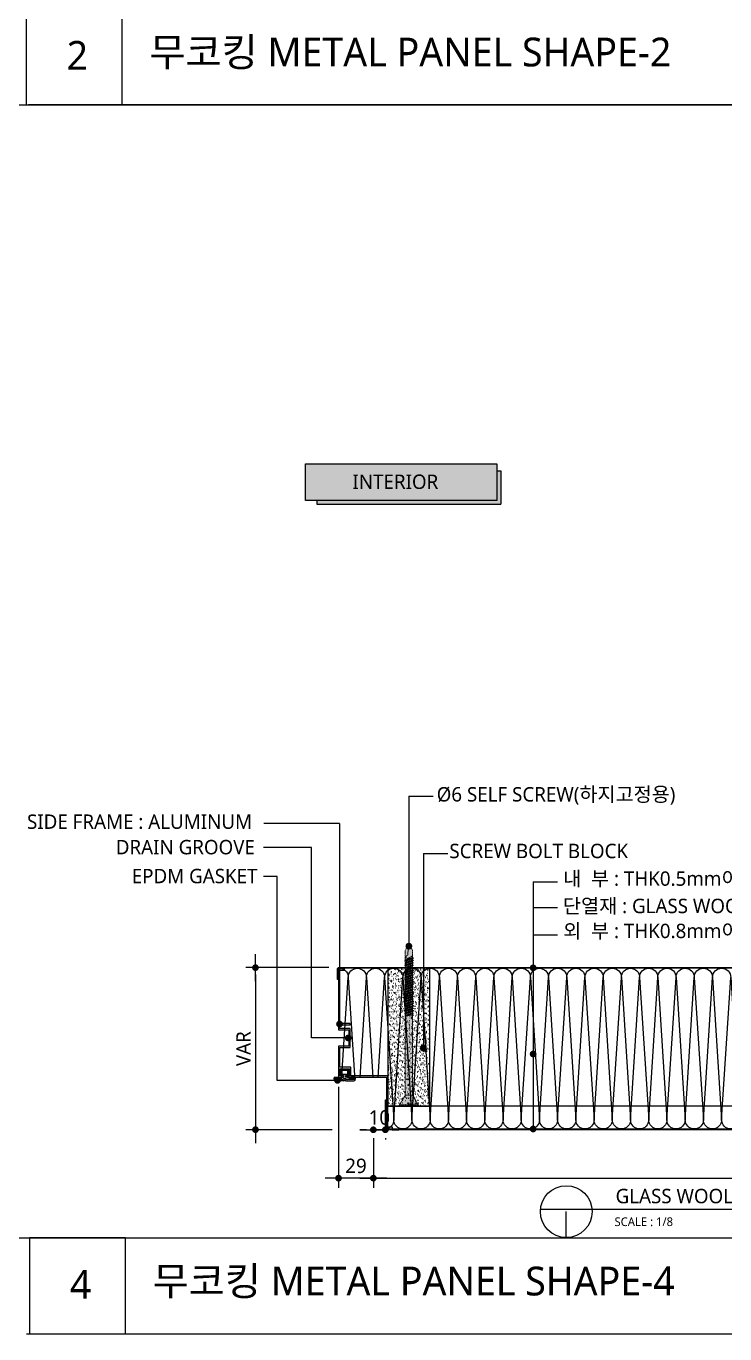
# Model space of a CAD drawing. Header units: millimetres. Extents: x -1365 to 31821, y 84 to 2865.
# Drawn here: x 1558 to 2140, y 84 to 1173 of the extents above; entities that cross this region are included whole.
import ezdxf

# ---------------------------------------------------------------- set-up
doc = ezdxf.new("R2010")
doc.units = ezdxf.units.MM
doc.header["$LTSCALE"] = 10
doc.linetypes.add('2017.06.22  K-TOP METAL PANEL SHAPE(수정)$0$HID', pattern=[0.345, 0.225, -0.12])
doc.linetypes.add('H1', pattern=[0.28125, 0.1875, -0.09375])
doc.layers.get('DEFPOINTS').update_dxf_attribs({"color": 137})
for name, color, linetype in [('DIM', 7, 'Continuous'), ('SYM-LEAD', 6, 'Continuous'), ('TEXT', 3, 'Continuous'), ('스피드블록메탈 100', 2, 'Continuous'), ('스피드블록메탈 135', 2, 'Continuous')]:
    doc.layers.add(name, color=color, linetype=linetype)
doc.layers.add('SCREW', color=9, linetype='Continuous', lineweight=5)
doc.styles.add('ROMANC', font='malgun.ttf', dxfattribs={"height": 8})
doc.styles.add('TITLE BLOCK-V(r1.1)$0$Address', font='malgun.ttf')
doc.styles.add('맑은고딕', font='malgun.ttf')
doc.styles.add('스타일1', font='malgun.ttf')
doc.dimstyles.new('GAUN-8', dxfattribs={"dimscale": 8, "dimtxt": 1.5, "dimasz": 0.7, "dimexe": 1, "dimexo": 1, "dimgap": 0.5, "dimtad": 1, "dimdec": 0, "dimzin": 1, "dimdsep": 46, "dimlunit": 6, "dimtxsty": '맑은고딕', "dimblk": 'CJDOT', "dimcen": 0.09, "dimdle": 1, "dimclrd": 256, "dimclre": 256, "dimclrt": 3, "dimadec": 0, "dimazin": 0, "dimtfac": 1, "dimtdec": 0, "dimtix": 1, "dimtmove": 2, "dimatfit": 3, "dimfxl": 1, "dimtolj": 1, "dimtzin": 1, "dimarcsym": 0})

# ---------------------------------------------------------------- blocks, each defined once
blk = doc.blocks.new('POT')
at = {"layer": 'TEXT', "color": 1, "const_width": 0.75}
blk.add_lwpolyline([(-0.375, 0, 1), (0.375, 0, 1)], format="xyb", close=True, dxfattribs=at)
blk = doc.blocks.new('CJDOT')
blk.add_line((-2, 0), (2, 0))
at = {"const_width": 0.5}
blk.add_lwpolyline([(-0.25, 0, 1), (0.25, 0, 1)], format="xyb", close=True, dxfattribs=at)
blk = doc.blocks.new('*D136')
at = {"layer": 'DEFPOINTS', "color": 0, "transparency": 16777216}
for p in [(1847.5, 253.5), (2647.5, 254), (2647.5, 213.6)]:
    blk.add_point(p, dxfattribs=at)
at = {"layer": 'DIM', "lineweight": -2, "transparency": 16777216}
for p, q in [((1847.5, 245.5), (1847.5, 205.6)), ((2647.5, 246), (2647.5, 205.6)), ((1853.1, 213.6), (2641.9, 213.6))]:
    blk.add_line(p, q, dxfattribs=at)
at = {"layer": 'DIM', "lineweight": -2, "transparency": 16777216, "xscale": 5.6, "yscale": 5.6, "zscale": 5.6, "rotation": 180}
blk.add_blockref('CJDOT', (1847.5, 213.6), dxfattribs=at)
at = {"layer": 'DIM', "lineweight": -2, "transparency": 16777216, "xscale": 5.6, "yscale": 5.6, "zscale": 5.6}
blk.add_blockref('CJDOT', (2647.5, 213.6), dxfattribs=at)
at = {"layer": 'DIM', "color": 3, "transparency": 16777216, "insert": (2247.5, 224.8), "char_height": 12, "attachment_point": 5, "style": '맑은고딕'}
blk.add_mtext('\\A1;MIN : 300 ~ MAX : 1,500', dxfattribs=at)
blk = doc.blocks.new('*D137')
at = {"layer": 'DEFPOINTS', "color": 0, "transparency": 16777216}
for p in [(1818.5, 297.7), (1847.5, 255), (1818.5, 213.6)]:
    blk.add_point(p, dxfattribs=at)
at = {"layer": 'DIM', "lineweight": -2, "transparency": 16777216}
for p, q in [((1818.5, 289.7), (1818.5, 205.6)), ((1847.5, 247), (1847.5, 205.6)), ((1841.9, 213.6), (1824.1, 213.6))]:
    blk.add_line(p, q, dxfattribs=at)
at = {"layer": 'DIM', "lineweight": -2, "transparency": 16777216, "xscale": 5.6, "yscale": 5.6, "zscale": 5.6, "rotation": 180}
blk.add_blockref('CJDOT', (1818.5, 213.6), dxfattribs=at)
at = {"layer": 'DIM', "lineweight": -2, "transparency": 16777216, "xscale": 5.6, "yscale": 5.6, "zscale": 5.6}
blk.add_blockref('CJDOT', (1847.5, 213.6), dxfattribs=at)
at = {"layer": 'DIM', "color": 3, "transparency": 16777216, "insert": (1833, 223.8), "char_height": 12, "attachment_point": 5, "style": '맑은고딕'}
blk.add_mtext('\\A1;29', dxfattribs=at)
blk = doc.blocks.new('A$C20245212')
h = blk.add_hatch()
h.set_pattern_fill('AR-SAND', color=251, scale=0.08)
h.set_pattern_definition([(37.5, (-1195984.4298, 406290.675), (-0.128002504, 3.915305899), [0, -3.08864, 0, -3.4544, 0, -3.302]), (7.5, (-1195984.43, 406290.675), (3.596186265, 5.734600805), [0, -1.66624, 0, -2.78384, 0, -1.0668]), (327.5, (-1195986.929, 406290.675), (6.327938962, 0.011497477), [0, -1.016, 0, -3.6576, 0, -4.7752]), (317.5, (-1195986.929, 406290.675), (6.10845162, 1.783434586), [0, -0.508, 0, -2.39776, 0, -2.7432])])
h.paths.add_polyline_path([(-5, -115), (-5, 0), (-40, 0), (-40, -115)])
at = {"color": 250}
blk.add_lwpolyline([(-5, -115), (-5, 0), (-40, 0), (-40, -115)], close=True, dxfattribs=at)
blk = doc.blocks.new('A$C08FA1A33')
h = blk.add_hatch(color=254)
h.dxf.hatch_style = 1
h.paths.add_polyline_path([(0, 21.3), (-6, 21.3), (-6, -44.3), (0, -46.3)])
h.paths.add_polyline_path([(5, 29.4), (-11, 29.4), (-6, 21.3), (0, 21.3)])
h.paths.add_polyline_path([(5, 30.4), (-11, 30.4), (-11, 29.4), (5, 29.4)])
h.paths.add_polyline_path([(-6, -51.3), (-6, -52.3), (0, -54.3), (0, -53.3)])
h.paths.add_polyline_path([(-6, -49.3), (-6, -50.3), (0, -52.3), (0, -51.3)])
h.paths.add_polyline_path([(-6, -47.3), (-6, -48.3), (0, -50.3), (0, -49.3)])
h.paths.add_polyline_path([(-6, -45.3), (-6, -46.3), (0, -48.3), (0, -47.3)])
h.paths.add_polyline_path([(-6, -53.3), (-6, -54.3), (0, -56.3), (0, -55.3)])
h.paths.add_polyline_path([(-6, -55.3), (-6, -56.3), (0, -58.3), (0, -57.3)])
h.paths.add_polyline_path([(-6, -57.3), (-6, -58.3), (0, -60.3), (0, -59.3)])
h.paths.add_polyline_path([(-6, -59.3), (-6, -60.3), (0, -62.3), (0, -61.3)])
h.paths.add_polyline_path([(-6, -61.3), (-6, -62.3), (0, -64.3), (0, -63.3)])
h.paths.add_polyline_path([(-6, -63.3), (-6, -64.3), (0, -66.3), (0, -65.3)])
h.paths.add_polyline_path([(-6, -65.3), (-6, -66.3), (0, -68.3), (0, -67.3)])
h.paths.add_polyline_path([(-6, -67.3), (-6, -68.3), (0, -70.3), (0, -69.3)])
h.paths.add_polyline_path([(-6, -69.3), (-6, -70.3), (0, -72.3), (0, -71.3)])
h.paths.add_polyline_path([(-6, -71.3), (-6, -72.3), (0, -74.3), (0, -73.3)])
h.paths.add_polyline_path([(-6, -73.3), (-6, -74.3), (0, -76.3), (0, -75.3)])
h.paths.add_polyline_path([(-6, -75.3), (-6, -76.3), (0, -78.3), (0, -77.3)])
h.paths.add_polyline_path([(0, -94.6), (-4, -92.6), (-6, -93.6), (-4, -95.6), (-3, -104.6), (0, -99.6)])
h.paths.add_polyline_path([(-4, -95.6), (-6, -93.6), (-6, -99.6), (-3, -104.6)], flags=17)
h.paths.add_polyline_path([(-6, -91.3), (-6, -93.6), (-4, -92.6), (0, -94.6), (0, -93.3)])
h.paths.add_polyline_path([(-6, -89.3), (-6, -90.3), (0, -92.3), (0, -91.3)])
h.paths.add_polyline_path([(-6, -87.3), (-6, -88.3), (0, -90.3), (0, -89.3)])
h.paths.add_polyline_path([(-6, -85.3), (-6, -86.3), (0, -88.3), (0, -87.3)])
h.paths.add_polyline_path([(-6, -83.3), (-6, -84.3), (0, -86.3), (0, -85.3)])
h.paths.add_polyline_path([(-6, -81.3), (-6, -82.3), (0, -84.3), (0, -83.3)])
h.paths.add_polyline_path([(-6, -79.3), (-6, -80.3), (0, -82.3), (0, -81.3)])
h.paths.add_polyline_path([(-6, -77.3), (-6, -78.3), (0, -80.3), (0, -79.3)])
at = {"layer": 'SCREW', "color": 250, "linetype": '2017.06.22  K-TOP METAL PANEL SHAPE(수정)$0$HID', "lineweight": 5, "ltscale": 0.03}
for p, q in [((-11, 30.4), (-11, 29.4)), ((5, 30.4), (-11, 30.4)), ((5, 29.4), (-11, 29.4)), ((-6, 21.3), (-11, 29.4)), ((0, 21.3), (5, 29.4)), ((5, 30.4), (5, 29.4)), ((-6, 21.3), (0, 21.3)), ((0.8, -47.1), (-6.5, -44.6)), ((-6, -46.3), (-6.5, -46.6)), ((0.8, -49.1), (-6.5, -46.6)), ((-6.5, -46.6), (-6, -47.3)), ((-6, -48.3), (-6.5, -48.6)), ((0.8, -51.1), (-6.5, -48.6)), ((-6.5, -48.6), (-6, -49.3)), ((-6, -50.3), (-6.5, -50.6)), ((0.8, -53.1), (-6.5, -50.6)), ((-6.5, -50.6), (-6, -51.3)), ((-6, -52.3), (-6.5, -52.6)), ((0.8, -55.1), (-6.5, -52.6)), ((-6.5, -52.6), (-6, -53.3)), ((-6, -54.3), (-6.5, -54.6)), ((0, -46.3), (-6, -44.3)), ((-6, -45.3), (-6, -46.3)), ((0, -48.3), (-6, -46.3)), ((0, -49.3), (-6, -47.3)), ((-6, -47.3), (-6, -48.3)), ((0, -50.3), (-6, -48.3)), ((0, -51.3), (-6, -49.3)), ((-6, -49.3), (-6, -50.3)), ((0, -52.3), (-6, -50.3)), ((0, -53.3), (-6, -51.3)), ((-6, -51.3), (-6, -52.3)), ((0, -54.3), (-6, -52.3)), ((0, -55.3), (-6, -53.3)), ((-6, -53.3), (-6, -54.3)), ((0, -56.3), (-6, -54.3)), ((0, -47.3), (0, -48.3)), ((0, -48.3), (0.8, -49.1)), ((0.8, -49.1), (0, -49.3)), ((0, -49.3), (0, -50.3)), ((0, -50.3), (0.8, -51.1)), ((0.8, -51.1), (0, -51.3)), ((0, -51.3), (0, -52.3)), ((0, -52.3), (0.8, -53.1)), ((0.8, -53.1), (0, -53.3)), ((0, -53.3), (0, -54.3)), ((0, -54.3), (0.8, -55.1)), ((0.8, -57.1), (-6.5, -54.6)), ((-6.5, -54.6), (-6, -55.3)), ((-6, -56.3), (-6.5, -56.6)), ((0.8, -59.1), (-6.5, -56.6)), ((-6.5, -56.6), (-6, -57.3)), ((-6, -58.3), (-6.5, -58.6)), ((0.8, -61.1), (-6.5, -58.6)), ((-6.5, -58.6), (-6, -59.3)), ((-6, -60.3), (-6.5, -60.6)), ((0.8, -63.1), (-6.5, -60.6)), ((-6.5, -60.6), (-6, -61.3)), ((-6, -62.3), (-6.5, -62.6)), ((0.8, -65.1), (-6.5, -62.6)), ((-6.5, -62.6), (-6, -63.3)), ((-6, -64.3), (-6.5, -64.6)), ((0.8, -67.1), (-6.5, -64.6)), ((-6.5, -64.6), (-6, -65.3)), ((0, -57.3), (-6, -55.3)), ((-6, -55.3), (-6, -56.3)), ((0, -58.3), (-6, -56.3)), ((-6, -57.3), (-6, -58.3)), ((0, -59.3), (-6, -57.3)), ((0, -60.3), (-6, -58.3)), ((0, -61.3), (-6, -59.3)), ((-6, -59.3), (-6, -60.3)), ((0, -62.3), (-6, -60.3)), ((0, -63.3), (-6, -61.3)), ((-6, -61.3), (-6, -62.3)), ((0, -64.3), (-6, -62.3)), ((0, -65.3), (-6, -63.3)), ((-6, -63.3), (-6, -64.3)), ((0, -66.3), (-6, -64.3)), ((0, -67.3), (-6, -65.3)), ((-6, -65.3), (-6, -66.3)), ((0.8, -55.1), (0, -55.3)), ((0, -55.3), (0, -56.3)), ((0, -56.3), (0.8, -57.1)), ((0.8, -57.1), (0, -57.3)), ((0, -57.3), (0, -58.3)), ((0, -58.3), (0.8, -59.1)), ((0.8, -59.1), (0, -59.3)), ((0, -59.3), (0, -60.3)), ((0, -60.3), (0.8, -61.1)), ((0.8, -61.1), (0, -61.3)), ((0, -61.3), (0, -62.3)), ((0, -62.3), (0.8, -63.1)), ((0.8, -63.1), (0, -63.3)), ((0, -63.3), (0, -64.3)), ((0, -64.3), (0.8, -65.1)), ((0.8, -65.1), (0, -65.3)), ((0, -65.3), (0, -66.3)), ((-6, -66.3), (-6.5, -66.6)), ((0.8, -69.1), (-6.5, -66.6)), ((-6.5, -66.6), (-6, -67.3)), ((-6, -68.3), (-6.5, -68.6)), ((-6.5, -68.6), (-6, -69.3)), ((0.8, -71.1), (-6.5, -68.6)), ((-6, -70.3), (-6.5, -70.6)), ((-6.5, -70.6), (-6, -71.3)), ((0.8, -73.1), (-6.5, -70.6)), ((-6, -72.3), (-6.5, -72.6)), ((-6.5, -72.6), (-6, -73.3)), ((0.8, -75.1), (-6.5, -72.6)), ((-6, -74.3), (-6.5, -74.6)), ((0.8, -77.1), (-6.5, -74.6)), ((-6.5, -74.6), (-6, -75.3)), ((0, -68.3), (-6, -66.3)), ((-6, -67.3), (-6, -68.3)), ((0, -69.3), (-6, -67.3)), ((0, -70.3), (-6, -68.3)), ((-6, -69.3), (-6, -70.3)), ((0, -71.3), (-6, -69.3)), ((0, -72.3), (-6, -70.3)), ((-6, -71.3), (-6, -72.3)), ((0, -73.3), (-6, -71.3)), ((0, -74.3), (-6, -72.3)), ((-6, -73.3), (-6, -74.3)), ((0, -75.3), (-6, -73.3)), ((0, -76.3), (-6, -74.3)), ((0, -77.3), (-6, -75.3)), ((-6, -75.3), (-6, -76.3)), ((0, -66.3), (0.8, -67.1)), ((0.8, -67.1), (0, -67.3)), ((0, -67.3), (0, -68.3)), ((0, -68.3), (0.8, -69.1)), ((0.8, -69.1), (0, -69.3)), ((0, -69.3), (0, -70.3)), ((0, -70.3), (0.8, -71.1)), ((0.8, -71.1), (0, -71.3)), ((0, -71.3), (0, -72.3)), ((0, -72.3), (0.8, -73.1)), ((0.8, -73.1), (0, -73.3)), ((0, -73.3), (0, -74.3)), ((0, -74.3), (0.8, -75.1)), ((0.8, -75.1), (0, -75.3)), ((0, -75.3), (0, -76.3)), ((-6, -76.3), (-6.5, -76.6)), ((0.8, -79.1), (-6.5, -76.6)), ((-6.5, -76.6), (-6, -77.3)), ((-6, -78.3), (-6.5, -78.6)), ((0.8, -81.1), (-6.5, -78.6)), ((-6.5, -78.6), (-6, -79.3)), ((-6, -80.3), (-6.5, -80.6)), ((0.8, -83.1), (-6.5, -80.6)), ((-6.5, -80.6), (-6, -81.3)), ((-6, -82.3), (-6.5, -82.6)), ((-6.5, -82.6), (-6, -83.3)), ((0.8, -85.1), (-6.5, -82.6)), ((-6, -84.3), (-6.5, -84.6)), ((0.8, -87.1), (-6.5, -84.6)), ((-6.5, -84.6), (-6, -85.3)), ((-6, -86.3), (-6.5, -86.6)), ((0.8, -89.1), (-6.5, -86.6)), ((-6.5, -86.6), (-6, -87.3)), ((0, -78.3), (-6, -76.3)), ((0, -79.3), (-6, -77.3)), ((-6, -77.3), (-6, -78.3)), ((0, -80.3), (-6, -78.3)), ((0, -81.3), (-6, -79.3)), ((-6, -79.3), (-6, -80.3)), ((0, -82.3), (-6, -80.3)), ((-6, -81.3), (-6, -82.3)), ((0, -83.3), (-6, -81.3)), ((0, -84.3), (-6, -82.3)), ((0, -85.3), (-6, -83.3)), ((-6, -83.3), (-6, -84.3)), ((0, -86.3), (-6, -84.3)), ((0, -87.3), (-6, -85.3)), ((-6, -85.3), (-6, -86.3)), ((0, -88.3), (-6, -86.3)), ((0, -76.3), (0.8, -77.1)), ((0.8, -77.1), (0, -77.3)), ((0, -77.3), (0, -78.3)), ((0, -78.3), (0.8, -79.1)), ((0.8, -79.1), (0, -79.3)), ((0, -79.3), (0, -80.3)), ((0, -80.3), (0.8, -81.1)), ((0.8, -81.1), (0, -81.3)), ((0, -81.3), (0, -82.3)), ((0, -82.3), (0.8, -83.1)), ((0.8, -83.1), (0, -83.3)), ((0, -83.3), (0, -84.3)), ((0, -84.3), (0.8, -85.1)), ((0.8, -85.1), (0, -85.3)), ((0, -85.3), (0, -86.3)), ((0, -86.3), (0.8, -87.1)), ((0.8, -87.1), (0, -87.3)), ((-6, -88.3), (-6.5, -88.6)), ((0.8, -91.1), (-6.5, -88.6)), ((-6.5, -88.6), (-6, -89.3)), ((-6, -90.3), (-6.5, -90.6)), ((0.8, -93.1), (-6.5, -90.6)), ((-6.5, -90.6), (-6, -91.3)), ((0, -89.3), (-6, -87.3)), ((-6, -87.3), (-6, -88.3)), ((0, -90.3), (-6, -88.3)), ((0, -91.3), (-6, -89.3)), ((-6, -89.3), (-6, -90.3)), ((0, -92.3), (-6, -90.3)), ((-6, -91.3), (-6, -93.6)), ((0, -93.3), (-6, -91.3)), ((0, -87.3), (0, -88.3)), ((0, -88.3), (0.8, -89.1)), ((0.8, -89.1), (0, -89.3)), ((0, -89.3), (0, -90.3)), ((0, -90.3), (0.8, -91.1)), ((0.8, -91.1), (0, -91.3)), ((0, -91.3), (0, -92.3)), ((0, -92.3), (0.8, -93.1)), ((0.8, -93.1), (0, -93.3)), ((0, -93.3), (0, -94.6))]:
    blk.add_line(p, q, dxfattribs=at)
for points in [[(0, 21.3), (0, -46.3), (0.8, -47.1), (0, -47.3), (-6, -45.3), (-6.5, -44.6), (-6, -44.3), (-6, 21.3)], [(-3, -104.6), (-4, -95.6), (-6, -93.6), (-4, -92.6), (0, -94.6)], [(0, -94.6), (0, -99.6), (-3, -104.6), (-6, -99.6), (-6, -93.6)]]:
    blk.add_lwpolyline(points, dxfattribs=at)
blk = doc.blocks.new('*D139')
at = {"layer": 'DEFPOINTS', "color": 0, "transparency": 16777216}
for p in [(1847.5, 254.3), (1857.5, 255), (1857.5, 253.9)]:
    blk.add_point(p, dxfattribs=at)
at = {"layer": 'DIM', "lineweight": -2, "transparency": 16777216}
for p, q in [((1841.9, 253.9), (1836.3, 253.9)), ((1847.5, 253.9), (1857.5, 253.9)), ((1863.1, 253.9), (1868.7, 253.9)), ((1847.5, 246.3), (1847.5, 245.9)), ((1857.5, 247), (1857.5, 245.9))]:
    blk.add_line(p, q, dxfattribs=at)
at = {"layer": 'DIM', "lineweight": -2, "transparency": 16777216, "xscale": 5.6, "yscale": 5.6, "zscale": 5.6}
blk.add_blockref('CJDOT', (1847.5, 253.9), dxfattribs=at)
at = {"layer": 'DIM', "lineweight": -2, "transparency": 16777216, "xscale": 5.6, "yscale": 5.6, "zscale": 5.6, "rotation": 180}
blk.add_blockref('CJDOT', (1857.5, 253.9), dxfattribs=at)
at = {"layer": 'DIM', "color": 3, "transparency": 16777216, "insert": (1852.5, 264.1), "char_height": 12, "attachment_point": 5, "style": '맑은고딕'}
blk.add_mtext('\\A1;10', dxfattribs=at)
blk = doc.blocks.new('*D142')
at = {"layer": 'DEFPOINTS', "color": 0, "transparency": 16777216}
for p in [(1818.5, 389), (1749.2, 254), (1821.3, 254)]:
    blk.add_point(p, dxfattribs=at)
at = {"layer": 'DIM', "lineweight": -2, "transparency": 16777216}
for p, q in [((1810.5, 389), (1741.2, 389)), ((1749.2, 383.4), (1749.2, 259.6)), ((1813.3, 254), (1741.2, 254))]:
    blk.add_line(p, q, dxfattribs=at)
at = {"layer": 'DIM', "lineweight": -2, "transparency": 16777216, "xscale": 5.6, "yscale": 5.6, "zscale": 5.6}
for p, rotation in [((1749.2, 389), 90), ((1749.2, 254), 270)]:
    blk.add_blockref('CJDOT', p, dxfattribs=dict(at, rotation=rotation))
at = {"layer": 'DIM', "color": 3, "transparency": 16777216, "insert": (1739.2, 321.5), "char_height": 12, "attachment_point": 5, "rotation": 90, "style": '맑은고딕'}
blk.add_mtext('\\A1;VAR', dxfattribs=at)
blk = doc.blocks.new('A$C168F3991')
h = blk.add_hatch(color=253)
h.dxf.hatch_style = 1
h.paths.add_polyline_path([(-107.5, 31.4), (-107.5, 1), (52.1, 1), (52.1, 31.4)])
h.paths.add_polyline_path([(-72.8, 3.8), (13.3, 3.8), (13.3, 28.5), (-72.8, 28.5)], flags=24)
h = blk.add_hatch(color=250)
h.dxf.hatch_style = 1
h.paths.add_polyline_path([(-98.1, 1), (-98.1, -2.1), (55.4, -2.1), (55.4, 25.8), (52.1, 25.8), (52.1, 1)])
for p, q in [((52.1, 25.8), (55.4, 25.8)), ((55.4, 25.8), (55.4, -2.1)), ((-98.1, 1), (-98.1, -2.1)), ((-98.1, -2.1), (55.4, -2.1))]:
    blk.add_line(p, q)
blk.add_lwpolyline([(-107.5, 31.4), (52.1, 31.4), (52.1, 1), (-107.5, 1)], close=True)
at = {"insert": (-68.3, 22.6), "char_height": 12, "width": 65.332, "attachment_point": 1, "style": 'TITLE BLOCK-V(r1.1)$0$Address'}
blk.add_mtext('INTERIOR', dxfattribs=at)

msp = doc.modelspace()

# ---------------------------------------------------------------- hatches: boundary and pattern name
h = msp.add_hatch(color=254)
h.dxf.hatch_style = 1
edge = h.paths.add_edge_path()
edge.add_arc((2645.7, 1042.2), 1, 360, 450)
edge.add_line((2645.7, 1043.2), (2622.5, 1043.2))
edge.add_line((2622.5, 1043.2), (2622.5, 1044))
edge.add_line((2622.5, 1044), (2646.5, 1044))
edge.add_arc((2646.5, 1043), 1, 0, 90, ccw=False)
edge.add_line((2647.5, 1043), (2647.5, 254))
edge.add_line((2647.5, 254), (1858.5, 254))
edge.add_arc((1858.5, 255), 1, 180, 270, ccw=False)
edge.add_line((1857.5, 255), (1857.5, 279))
edge.add_line((1857.5, 279), (1858.3, 279))
edge.add_line((1858.3, 279), (1858.3, 255.8))
edge.add_arc((1859.3, 255.8), 1, 180, 270)
edge.add_line((1859.3, 254.8), (2646.7, 254.8))
edge.add_line((2646.7, 254.8), (2646.7, 1042.2))
h = msp.add_hatch(color=254)
h.dxf.hatch_style = 1
edge = h.paths.add_edge_path()
edge.add_line((1817.5, 379), (1817.5, 388))
edge.add_arc((1818.5, 388), 1, 90, 180, ccw=False)
edge.add_line((1818.5, 389), (2512.5, 389))
edge.add_line((2512.5, 389), (2512.5, 1003))
edge.add_arc((2513.5, 1003), 1, 90, 180, ccw=False)
edge.add_line((2513.5, 1004), (2522.5, 1004))
edge.add_line((2522.5, 1004), (2522.5, 1003.5))
edge.add_line((2522.5, 1003.5), (2514, 1003.5))
edge.add_arc((2514, 1002.5), 1, 90, 180)
edge.add_line((2513, 1002.5), (2513, 388.5))
edge.add_line((2513, 388.5), (1819, 388.5))
edge.add_arc((1819, 387.5), 1, 90, 180)
edge.add_line((1818, 387.5), (1818, 379))
edge.add_line((1818, 379), (1817.5, 379))
at = {"layer": '스피드블록메탈 100'}
h = msp.add_hatch(color=253, dxfattribs=at)
h.dxf.hatch_style = 1
h.paths.add_polyline_path([(1820.1, 299.2), (1822.6, 299.2), (1822.6, 297.7), (1817.4, 297.7), (1815.7, 297.7, 0.666573), (1815.6, 294.7), (1822.6, 294.7, 1), (1822.6, 296.7), (1824.6, 296.7, 1), (1824.6, 294.7), (1831.6, 294.7, 0.666573), (1831.6, 297.7), (1829.9, 297.7), (1824.6, 297.7), (1824.6, 299.2), (1827.1, 299.2), (1827.1, 304.2), (1820.1, 304.2)])
h.paths.add_polyline_path([(1821.1, 303.2), (1826.1, 303.2), (1826.1, 300.2), (1821.1, 300.2)], flags=16)
h.paths.add_polyline_path([(1819.8, 296.7), (1821.5, 295.7), (1816.1, 295.7, -1), (1816.1, 296.7)], flags=16)
h.paths.add_polyline_path([(1825.7, 295.7), (1827.5, 296.7), (1831.1, 296.7, -1), (1831.1, 295.7)], flags=16)

# ---------------------------------------------------------------- linework, layer by layer
for p, q in [((184.3, 1107.9), (2933.8, 1107.9)), ((186, 164), (2935.5, 164)), ((1558.3, 83.9), (2933.8, 83.9))]:
    msp.add_line(p, q)
for points in [[(1558.1, 1107.9), (1638.1, 1107.9), (1638.1, 1187.9), (1558.1, 1187.9)], [(1560.8, 84), (1640.8, 84), (1640.8, 164), (1560.8, 164)]]:
    msp.add_lwpolyline(points, close=True)
at = {"color": 251, "ltscale": 0.01}
for points in [[(1817.5, 388.4, -0.470941), (1826.6, 380.9), (1832.1, 294.9)], [(1826.6, 380.9, -1), (1841.7, 380.9), (1847.1, 297.7)], [(1826.6, 380.9, -1), (1841.7, 380.9), (1847.1, 297.7)], [(1841.7, 380.9, -1), (1856.9, 380.9), (1864.5, 262.2, -0.390155), (1857.5, 254.6, -0.390155)], [(1856.9, 380.9, -1), (1872.1, 380.9), (1879.7, 262.2, -1), (1864.5, 262.2), (1872.1, 380.9)], [(1872.1, 380.9, -1), (1887.3, 380.9), (1894.9, 262.2, -1), (1879.7, 262.2), (1887.3, 380.9)], [(1872.1, 380.9, -1), (1887.3, 380.9), (1894.9, 262.2, -1), (1879.7, 262.2), (1887.3, 380.9)], [(1887.3, 380.9, -1), (1902.5, 380.9), (1910.1, 262.2, -1), (1894.9, 262.2), (1902.5, 380.9)], [(1887.3, 380.9, -1), (1902.5, 380.9), (1910.1, 262.2, -1), (1894.9, 262.2), (1902.5, 380.9)], [(1902.5, 380.9, -1), (1917.6, 380.9), (1925.2, 262.2, -1), (1910.1, 262.2), (1917.6, 380.9)], [(1917.6, 380.9, -1), (1932.8, 380.9), (1940.4, 262.2, -1), (1925.2, 262.2), (1932.8, 380.9)], [(1917.6, 380.9, -1), (1932.8, 380.9), (1940.4, 262.2, -1), (1925.2, 262.2), (1932.8, 380.9)], [(1917.6, 380.9, -1), (1932.8, 380.9), (1940.4, 262.2, -1), (1925.2, 262.2), (1932.8, 380.9)], [(1932.8, 380.9, -1), (1948, 380.9), (1955.6, 262.2, -1), (1940.4, 262.2), (1948, 380.9)], [(1948, 380.9, -1), (1963.2, 380.9), (1970.8, 262.2, -1), (1955.6, 262.2), (1963.2, 380.9)], [(1963.2, 380.9, -1), (1978.4, 380.9), (1986, 262.2, -1), (1970.8, 262.2), (1978.4, 380.9)], [(1978.4, 380.9, -1), (1993.5, 380.9), (2001.1, 262.2, -1), (1986, 262.2), (1993.5, 380.9)], [(1978.4, 380.9, -1), (1993.5, 380.9), (2001.1, 262.2, -1), (1986, 262.2), (1993.5, 380.9)], [(1993.5, 380.9, -1), (2008.7, 380.9), (2016.3, 262.2, -1), (2001.1, 262.2), (2008.7, 380.9)], [(1993.5, 380.9, -1), (2008.7, 380.9), (2016.3, 262.2, -1), (2001.1, 262.2), (2008.7, 380.9)], [(1993.5, 380.9, -1), (2008.7, 380.9), (2016.3, 262.2, -1), (2001.1, 262.2), (2008.7, 380.9)], [(2008.7, 380.9, -1), (2023.9, 380.9), (2031.5, 262.2, -1), (2016.3, 262.2), (2023.9, 380.9)], [(2008.7, 380.9, -1), (2023.9, 380.9), (2031.5, 262.2, -1), (2016.3, 262.2), (2023.9, 380.9)], [(2008.7, 380.9, -1), (2023.9, 380.9), (2031.5, 262.2, -1), (2016.3, 262.2), (2023.9, 380.9)], [(2008.7, 380.9, -1), (2023.9, 380.9), (2031.5, 262.2, -1), (2016.3, 262.2), (2023.9, 380.9)], [(2023.9, 380.9, -1), (2039.1, 380.9), (2046.7, 262.2, -1), (2031.5, 262.2), (2039.1, 380.9)], [(2039.1, 380.9, -1), (2054.3, 380.9), (2061.9, 262.2, -1), (2046.7, 262.2), (2054.3, 380.9)], [(2054.3, 380.9, -1), (2069.4, 380.9), (2077, 262.2, -1), (2061.9, 262.2), (2069.4, 380.9)], [(2069.4, 380.9, -1), (2084.6, 380.9), (2092.2, 262.2, -1), (2077, 262.2), (2084.6, 380.9)], [(2069.4, 380.9, -1), (2084.6, 380.9), (2092.2, 262.2, -1), (2077, 262.2), (2084.6, 380.9)], [(2084.6, 380.9, -1), (2099.8, 380.9), (2107.4, 262.2, -1), (2092.2, 262.2), (2099.8, 380.9)], [(2084.6, 380.9, -1), (2099.8, 380.9), (2107.4, 262.2, -1), (2092.2, 262.2), (2099.8, 380.9)], [(2084.6, 380.9, -1), (2099.8, 380.9), (2107.4, 262.2, -1), (2092.2, 262.2), (2099.8, 380.9)], [(2099.8, 380.9, -1), (2115, 380.9), (2122.6, 262.2, -1), (2107.4, 262.2), (2115, 380.9)], [(2099.8, 380.9, -1), (2115, 380.9), (2122.6, 262.2, -1), (2107.4, 262.2), (2115, 380.9)], [(2099.8, 380.9, -1), (2115, 380.9), (2122.6, 262.2, -1), (2107.4, 262.2), (2115, 380.9)], [(2099.8, 380.9, -1), (2115, 380.9), (2122.6, 262.2, -1), (2107.4, 262.2), (2115, 380.9)], [(2115, 380.9, -1), (2130.2, 380.9), (2137.8, 262.2, -1), (2122.6, 262.2), (2130.2, 380.9)], [(2130.2, 380.9, -1), (2145.4, 380.9), (2152.9, 262.2, -1), (2137.8, 262.2), (2145.4, 380.9)]]:
    msp.add_lwpolyline(points, format="xyb", dxfattribs=at)
for points in [[(1821, 294.7), (1826.6, 380.9)], [(1836.4, 297.7), (1841.7, 380.9)], [(1836.4, 297.7), (1841.7, 380.9)], [(1851.6, 297.7), (1856.9, 380.9)]]:
    msp.add_lwpolyline(points, dxfattribs=at)
at = {"layer": 'DIM'}
msp.add_lwpolyline([(2935.5, 1107.9), (1560, 1107.9)], dxfattribs=at)
at = {"layer": 'SYM-LEAD'}
for p, q in [((1877.1, 531.9), (1897.4, 531.9)), ((1877.1, 531.9), (1877.1, 406.4)), ((1819.3, 509.1), (1756.2, 509.1)), ((1819.3, 509.1), (1819.3, 342)), ((1796, 489), (1755.8, 489)), ((1796, 330.4), (1796, 489)), ((1889.2, 484.2), (1909.5, 484.2)), ((1889.2, 484.2), (1889.2, 321.4)), ((1767.2, 464.8), (1755.9, 464.8)), ((1767.2, 295.1), (1767.2, 464.8)), ((1980.7, 460.5), (2000.9, 460.5)), ((1980.7, 460.5), (1980.7, 254.6)), ((1980.7, 439), (2000.9, 439)), ((1980.7, 416.2), (2000.9, 416.2)), ((1826.6, 330.4), (1796, 330.4)), ((1817.6, 295.1), (1767.2, 295.1))]:
    msp.add_line(p, q, dxfattribs=at)
at = {"layer": 'TEXT', "color": 2}
for p, q in [((1986.9, 187.9), (2517.1, 187.9)), ((2008.3, 164.1), (2008.3, 185.7))]:
    msp.add_line(p, q, dxfattribs=at)
msp.add_circle((2008.3, 185.7), 21.6, dxfattribs=at)
at = {"layer": '스피드블록메탈 100', "color": 5}
for p, q in [((1822.6, 294.7), (1815.6, 294.7)), ((1815.7, 297.7), (1817.4, 297.7)), ((1817.4, 297.7), (1822.6, 297.7)), ((1820.1, 304.2), (1820.1, 299.2)), ((1820.1, 299.2), (1822.6, 299.2)), ((1821.5, 295.7), (1822.6, 295.7)), ((1822.6, 299.2), (1822.6, 297.7)), ((1822.6, 296.7), (1824.6, 296.7)), ((1824.6, 297.7), (1824.6, 299.2)), ((1824.6, 299.2), (1827.1, 299.2)), ((1829.9, 297.7), (1824.6, 297.7)), ((1825.7, 295.7), (1824.6, 295.7)), ((1824.6, 294.7), (1831.6, 294.7)), ((1827.1, 299.2), (1827.1, 304.2)), ((1831.6, 297.7), (1829.9, 297.7))]:
    msp.add_line(p, q, dxfattribs=at)
at = {"layer": '스피드블록메탈 100', "color": 4}
msp.add_lwpolyline([(2646.7, 1042.2, 0.414214), (2645.7, 1043.2), (2622.5, 1043.2), (2622.5, 1044), (2646.5, 1044, -0.414214), (2647.5, 1043), (2647.5, 254), (1858.5, 254, -0.414214), (1857.5, 255), (1857.5, 279), (1858.3, 279), (1858.3, 255.8, 0.414214), (1859.3, 254.8), (2646.7, 254.8), (2646.7, 1042.2)], format="xyb", dxfattribs=at)
msp.add_lwpolyline([(1817.5, 379), (1817.5, 388, -0.414214), (1818.5, 389), (2512.5, 389), (2512.5, 1003, -0.414214), (2513.5, 1004), (2522.5, 1004), (2522.5, 1003.5), (2514, 1003.5, 0.414214), (2513, 1002.5), (2513, 388.5), (1819, 388.5, 0.414214), (1818, 387.5), (1818, 379)], format="xyb", close=True, dxfattribs=at)
at = {"layer": '스피드블록메탈 100', "color": 5}
for points in [[(1819.8, 296.7), (1816.1, 296.7, 1), (1816.1, 295.7), (1821.5, 295.7)], [(1827.5, 296.7), (1831.1, 296.7, -1), (1831.1, 295.7), (1825.7, 295.7)]]:
    msp.add_lwpolyline(points, format="xyb", close=True, dxfattribs=at)
msp.add_lwpolyline([(1826.1, 303.2), (1821.1, 303.2), (1821.1, 300.2), (1826.1, 300.2)], close=True, dxfattribs=at)
at = {"layer": '스피드블록메탈 100', "color": 1}
msp.add_lwpolyline([(1847.5, 255), (1847.5, 253.5)], dxfattribs=at)
at = {"layer": '스피드블록메탈 100', "color": 5}
for centre, radius, start, end in [((1816.3, 296.2), 1.63, 111.8096, 246.555), ((1822.6, 295.7), 1, 270, 90), ((1824.6, 295.7), 1, 90, 270), ((1831, 296.2), 1.63, 293.445, 68.1904)]:
    msp.add_arc(centre, radius, start, end, dxfattribs=at)
at = {"layer": '스피드블록메탈 135', "color": 252, "linetype": 'H1', "ltscale": 0.2}
msp.add_line((1859.6, 274), (2627.5, 274), dxfattribs=at)
at = {"layer": '스피드블록메탈 135'}
msp.add_lwpolyline([(1863.5, 256), (1859.6, 256), (1859.6, 298.8), (1828.8, 298.8), (1828.8, 306), (1819.6, 306), (1819.6, 322.5), (1828.1, 322.5), (1828.1, 338.3), (1819.6, 338.3), (1819.6, 341.3), (1828.1, 341.3), (1828.1, 342.5), (1819.6, 342.5), (1819.6, 387), (1823.5, 387), (1823.5, 388.1), (1819.5, 388.1, 0.414214), (1818.5, 387.1), (1818.5, 337.2), (1827, 337.2), (1827, 323.7), (1818.5, 323.7), (1818.5, 297.7), (1821.6, 297.7), (1821.6, 298.8), (1819.6, 298.8), (1819.6, 304.8), (1827.6, 304.8), (1827.6, 298.8), (1825.6, 298.8), (1825.6, 297.7), (1858.5, 297.7), (1858.5, 255.8, 0.414207), (1859.5, 254.8), (1863.5, 254.8), (1863.5, 256)], format="xyb", dxfattribs=at)

# ---------------------------------------------------------------- block references
msp.add_blockref('A$C168F3991', (1898.4, 777.2))
at = {"xscale": -1, "rotation": 180}
msp.add_blockref('A$C08FA1A33', (1880.1, 304), dxfattribs=at)
at = {"color": 250}
msp.add_blockref('A$C20245212', (1899.6, 388.6), dxfattribs=at)
at = {"color": 1, "xscale": 3.75, "yscale": 3.75, "zscale": 3.75}
for p in [(1980.7, 388.8), (1980.7, 317)]:
    msp.add_blockref('POT', p, dxfattribs=at)
at = {"layer": 'TEXT', "xscale": -3.75, "yscale": 3.75, "zscale": 3.75, "rotation": 180}
for p in [(1877.1, 406.9), (1819.3, 342), (1826.6, 330.4), (1889.2, 321.9), (1817.6, 295.1)]:
    msp.add_blockref('POT', p, dxfattribs=at)
at = {"layer": 'TEXT', "xscale": 3.75, "yscale": 3.75, "zscale": 3.75}
msp.add_blockref('POT', (1980.7, 254.6), dxfattribs=at)

# ---------------------------------------------------------------- texts
at = {"layer": 'TEXT'}
for s, height, style, p in [('무코킹 METAL PANEL SHAPE-2', 24, '스타일1', (1660.8, 1139.8)), ('2', 24, '스타일1', (1591.8, 1137)), ('GLASS WOOL PANEL SHAPE_HOR. (SBM#3 COVER TYPE)', 12, 'ROMANC', (2049.4, 192.7)), ('SCALE : 1/8             ', 7.2, 'ROMANC', (2048.5, 173.7)), ('무코킹 METAL PANEL SHAPE-4', 24, '스타일1', (1663.5, 115.9)), ('4', 24, '스타일1', (1594.5, 113.1))]:
    msp.add_text(s, height=height, dxfattribs=dict(at, style=style)).set_placement(p)
at = {"layer": 'TEXT', "color": 3, "style": '스타일1'}
for s, p in [('Ø6 SELF SCREW(하지고정용)', (1900.3, 527.4)), ('SIDE FRAME : ALUMINUM', (1558.8, 504.6)), ('DRAIN GROOVE', (1632.8, 483.4)), ('SCREW BOLT BLOCK', (1910.9, 480.2)), ('EPDM GASKET', (1646.1, 459.3)), ('내  부 : THK0.5mm이상 실리콘 도장 용융 아연도금 강판', (2005.8, 457.2)), ('단열재 : GLASS WOOL (비중:64k)', (2005.6, 434.4)), ('외  부 : THK0.8mm이상 도장 불소수지도장 용융 아연도금 강판', (2005.8, 413.6))]:
    msp.add_text(s, height=12, dxfattribs=at).set_placement(p)

# ---------------------------------------------------------------- dimensions: what is measured, and where the dimension line sits
at = {"layer": 'DIM'}
dim = msp.add_linear_dim(base=(1749.2, 254), p1=(1818.5, 389), p2=(1821.3, 254), angle=90, text='VAR', dimstyle='GAUN-8', dxfattribs=at)
dim.commit()
dim.dimension.update_dxf_attribs({"geometry": '*D142', "text_midpoint": (1739.2, 321.5)})
for base, p1, p2, picture, middle in [((1818.5, 213.6), (1847.5, 255), (1818.5, 297.7), '*D137', (1833, 223.8)), ((1857.5, 253.9), (1847.5, 254.3), (1857.5, 255), '*D139', (1852.5, 264.1))]:
    dim = msp.add_linear_dim(base=base, p1=p1, p2=p2, dimstyle='GAUN-8', dxfattribs=at)
    dim.commit()
    dim.dimension.update_dxf_attribs({"geometry": picture, "text_midpoint": middle})
dim = msp.add_linear_dim(base=(2647.5, 213.6), p1=(1847.5, 253.5), p2=(2647.5, 254), text='MIN : 300 ~ MAX : 1,500', dimstyle='GAUN-8', dxfattribs=at)
dim.commit()
dim.dimension.update_dxf_attribs({"geometry": '*D136', "text_midpoint": (2247.5, 224.8)})

doc.saveas('drawing.dxf')
